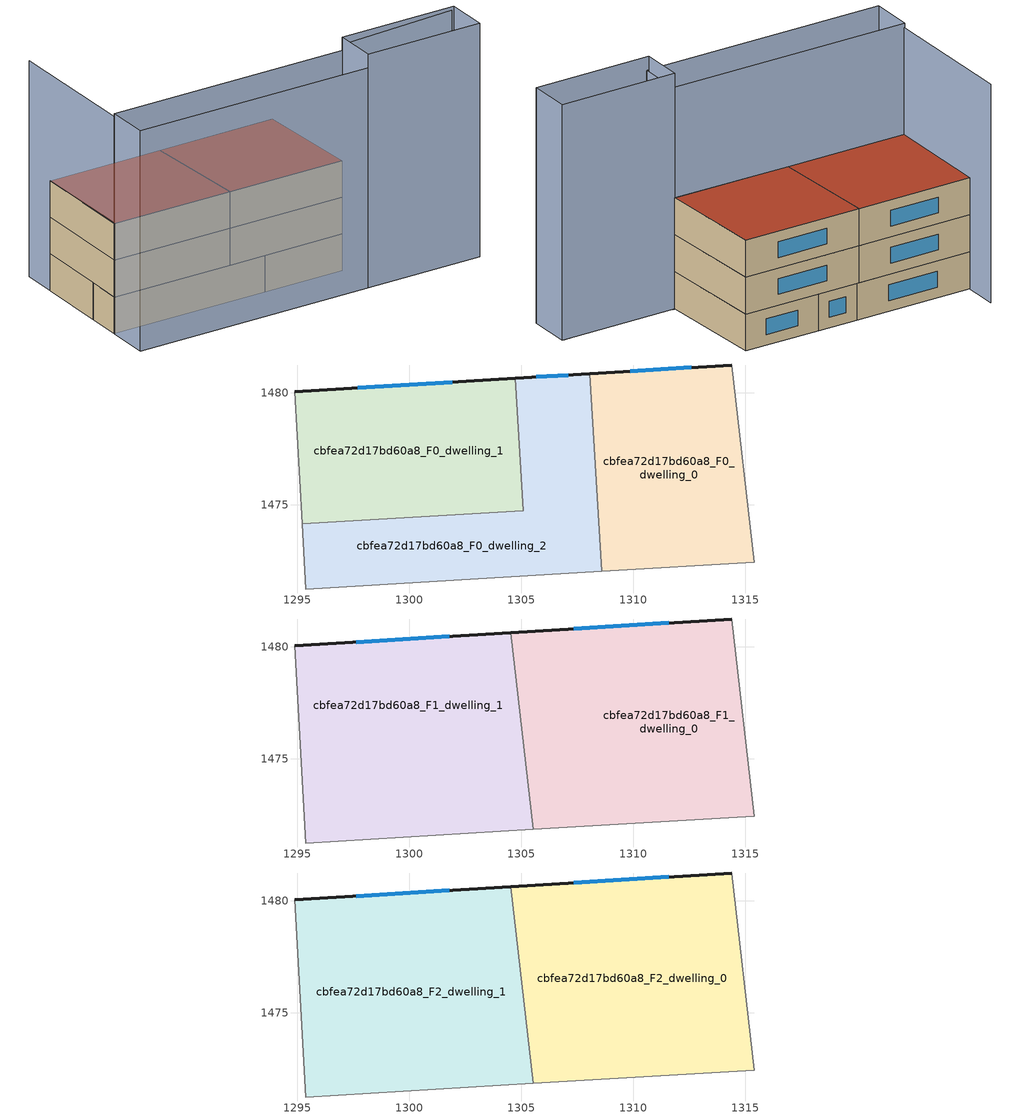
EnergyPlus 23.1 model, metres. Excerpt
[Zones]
cbfea72d17bd60a8_F0_dwelling_0
 floor ground (EU_floor_Construction): 1314.41,1481.24 1315.41,1472.43 1308.59,1472.03 1308.06,1480.85 z0
 wall outside (EU_wall_Construction): 1314.41,1481.24 1308.06,1480.85 z0:3
 wall adiabatic (EU_wall_Construction): 1308.59,1472.03 1315.41,1472.43 1314.41,1481.24 z0:3
 wall to cbfea72d17bd60a8_F0_dwelling_2 (EU_wall_Construction): 1308.06,1480.85 1308.59,1472.03 z0:3
 window (EU_Window_Construction): 1312.6,1481.13 1309.87,1480.96 z0.86:2.14
cbfea72d17bd60a8_F0_dwelling_1
 floor ground (EU_floor_Construction): 1304.74,1480.64 1305.09,1474.74 1295.23,1474.15 1294.9,1480.04 z0
 wall outside (EU_wall_Construction): 1304.74,1480.64 1294.9,1480.04 z0:3
 wall adiabatic (EU_wall_Construction): 1294.9,1480.04 1295.23,1474.15 z0:3
 wall to cbfea72d17bd60a8_F0_dwelling_2 (EU_wall_Construction): 1295.23,1474.15 1305.09,1474.74 1304.74,1480.64 z0:3
 window (EU_Window_Construction): 1301.93,1480.47 1297.7,1480.21 z0.86:2.14
cbfea72d17bd60a8_F0_dwelling_2
 floor ground (EU_floor_Construction): 1308.06,1480.85 1308.59,1472.03 1295.39,1471.24 1295.23,1474.15 1305.09,1474.74 1304.74,1480.64 z0
 wall outside (EU_wall_Construction): 1308.06,1480.85 1304.74,1480.64 z0:3
 wall adiabatic (EU_wall_Construction): 1295.23,1474.15 1295.39,1471.24 1308.59,1472.03 z0:3
 window (EU_Window_Construction): 1307.12,1480.79 1305.69,1480.7 z0.86:2.14
cbfea72d17bd60a8_F1_dwelling_0
 floor to cbfea72d17bd60a8_F0_dwelling_0 (EU_floor_Construction): 1314.41,1481.24 1315.41,1472.43 1308.59,1472.03 1308.06,1480.85 z3
 floor to cbfea72d17bd60a8_F0_dwelling_2 (EU_floor_Construction): 1308.06,1480.85 1308.59,1472.03 1305.54,1471.84 1304.97,1476.84 1304.74,1480.64 z3
 floor to cbfea72d17bd60a8_F0_dwelling_1 (EU_floor_Construction): 1304.74,1480.64 1304.97,1476.84 1304.53,1480.63 z3
 wall outside (EU_wall_Construction): 1314.41,1481.24 1304.53,1480.63 z3:6
 wall adiabatic (EU_wall_Construction): 1305.54,1471.84 1315.41,1472.43 1314.41,1481.24 z3:6
 wall to cbfea72d17bd60a8_F1_dwelling_1 (EU_wall_Construction): 1304.53,1480.63 1305.54,1471.84 z3:6
 window (EU_Window_Construction): 1311.59,1481.07 1307.35,1480.81 z3.86:5.14
cbfea72d17bd60a8_F1_dwelling_1
 floor to cbfea72d17bd60a8_F0_dwelling_1 (EU_floor_Construction): 1304.53,1480.63 1304.97,1476.84 1305.09,1474.74 1295.23,1474.15 1294.9,1480.04 z3
 floor to cbfea72d17bd60a8_F0_dwelling_2 (EU_floor_Construction): 1304.97,1476.84 1305.54,1471.84 1295.39,1471.24 1295.23,1474.15 1305.09,1474.74 z3
 wall outside (EU_wall_Construction): 1304.53,1480.63 1294.9,1480.04 z3:6
 wall adiabatic (EU_wall_Construction): 1294.9,1480.04 1295.39,1471.24 1305.54,1471.84 z3:6
 window (EU_Window_Construction): 1301.79,1480.46 1297.64,1480.21 z3.86:5.14
cbfea72d17bd60a8_F2_dwelling_0
 floor to cbfea72d17bd60a8_F1_dwelling_0 (EU_floor_Construction): 1314.41,1481.24 1315.41,1472.43 1305.54,1471.84 1304.53,1480.63 z6
 wall outside (EU_wall_Construction): 1314.41,1481.24 1304.53,1480.63 z6:9
 wall adiabatic (EU_wall_Construction): 1305.54,1471.84 1315.41,1472.43 1314.41,1481.24 z6:9
 wall to cbfea72d17bd60a8_F2_dwelling_1 (EU_wall_Construction): 1304.53,1480.63 1305.54,1471.84 z6:9
 window (EU_Window_Construction): 1311.59,1481.07 1307.35,1480.81 z6.86:8.14
 roof outside (EU_roof_Construction): 1315.41,1472.43 1314.41,1481.24 1304.53,1480.63 1305.54,1471.84 z9
cbfea72d17bd60a8_F2_dwelling_1
 floor to cbfea72d17bd60a8_F1_dwelling_1 (EU_floor_Construction): 1304.53,1480.63 1305.54,1471.84 1295.39,1471.24 1294.9,1480.04 z6
 wall outside (EU_wall_Construction): 1304.53,1480.63 1294.9,1480.04 z6:9
 wall adiabatic (EU_wall_Construction): 1294.9,1480.04 1295.39,1471.24 1305.54,1471.84 z6:9
 window (EU_Window_Construction): 1301.79,1480.46 1297.64,1480.21 z6.86:8.14
 roof outside (EU_roof_Construction): 1305.54,1471.84 1304.53,1480.63 1294.9,1480.04 1295.39,1471.24 z9
shading: 1295.39,1471.24 1315.6,1472.44 / 1315.6,1472.44 1315.81,1468.93 / 1315.81,1468.93 1295.6,1467.72 / 1295.6,1467.72 1295.39,1471.24 z0:18; 1325.43,1469.54 1315.63,1468.92 / 1315.63,1468.92 1315.41,1472.43 / 1315.41,1472.43 1325.21,1473.05 / 1325.21,1473.05 1325.43,1469.54 z0:19.1; 1294.71,1482.85 1295.48,1471.24 z0:17.7; 1325.01,1473.03 1315.47,1471.92 z0:18.8
[Building]
EU S2 Campaign: North Axis=0; Terrain=City; Solar Distribution=FullExterior
[Site:Location]
Lyon-Bron: Latitude=45.75; Longitude=5; Time Zone=1; Elevation=198
[SizingPeriod:WeatherFileDays]
AnnualSizingPeriod: Begin Month=1; Begin Day of Month=1; End Month=12; End Day of Month=31; Day of Week for Start Day=Monday; Use Weather File Daylight Saving Period=No; Use Weather File Rain and Snow Indicators=No
[MATERIAL]
EU_InternalMass_Material: Roughness=MediumRough; Thickness=0.1; Conductivity=1; Density=1800; Specific Heat=900; Thermal Absorptance=0.9; Solar Absorptance=0.7; Visible Absorptance=0.7
[MATERIAL:NOMASS] Roughness=MediumRough; Thermal Absorptance=0.9; Solar Absorptance=0.7; Visible Absorptance=0.7
Name | Thermal Resistance
EU_wall_NoMass | 2.09208
EU_roof_NoMass | 1.38566
EU_floor_NoMass | 1.54632
[WINDOWMATERIAL:SIMPLEGLAZINGSYSTEM]
EU_Window_SimpleGlazing: UFactor=2.76486; Solar Heat Gain Coefficient=0.75; Visible Transmittance=0.75
[CONSTRUCTION]
EU_wall_Construction: EU_wall_NoMass
EU_roof_Construction: EU_roof_NoMass
EU_floor_Construction: EU_floor_NoMass
EU_Window_Construction: EU_Window_SimpleGlazing
EU_InternalMass_Construction: EU_InternalMass_Material
[ZONE] Type=1; Multiplier=1; Ceiling Height=autocalculate; Floor Area=autocalculate; Part of Total Floor Area=Yes
Name | Volume
cbfea72d17bd60a8_F0_dwelling_0 | 174.918
cbfea72d17bd60a8_F1_dwelling_0 | 262.382
cbfea72d17bd60a8_F2_dwelling_0 | 262.398
cbfea72d17bd60a8_F0_dwelling_1 | 174.922
cbfea72d17bd60a8_F1_dwelling_1 | 262.399
cbfea72d17bd60a8_F2_dwelling_1 | 262.414
cbfea72d17bd60a8_F0_dwelling_2 | 174.94
[INTERNALMASS] Construction=EU_InternalMass_Construction
Name | Zone or ZoneList | Surface Area
cbfea72d17bd60a8_F0_dwelling_0_EU_InternalMass | cbfea72d17bd60a8_F0_dwelling_0 | 58.3056
cbfea72d17bd60a8_F0_dwelling_1_EU_InternalMass | cbfea72d17bd60a8_F0_dwelling_1 | 58.3069
cbfea72d17bd60a8_F0_dwelling_2_EU_InternalMass | cbfea72d17bd60a8_F0_dwelling_2 | 58.3132
cbfea72d17bd60a8_F1_dwelling_0_EU_InternalMass | cbfea72d17bd60a8_F1_dwelling_0 | 87.4663
cbfea72d17bd60a8_F1_dwelling_1_EU_InternalMass | cbfea72d17bd60a8_F1_dwelling_1 | 87.4713
cbfea72d17bd60a8_F2_dwelling_0_EU_InternalMass | cbfea72d17bd60a8_F2_dwelling_0 | 87.4663
cbfea72d17bd60a8_F2_dwelling_1_EU_InternalMass | cbfea72d17bd60a8_F2_dwelling_1 | 87.4713
[OTHEREQUIPMENT] Fuel Type=Electricity; Design Level Calculation Method=Watts/Area; Power per Zone Floor Area=1; Fraction Latent=0; Fraction Radiant=0; Fraction Lost=0; Carbon Dioxide Generation Rate=0; EndUse Subcategory=EU_Step8_InternalGains
Name | Zone or ZoneList or Space or SpaceList | Schedule
EU_Step8_InternalGain_cbfea72d17bd60a8_F0_dwelling_0_f000 | cbfea72d17bd60a8_F0_dwelling_0 | EU_Step8_GainSchedule_cbfea72d17bd60a8_F0_dwelling_0_f000
EU_Step8_InternalGain_cbfea72d17bd60a8_F0_dwelling_1_f000 | cbfea72d17bd60a8_F0_dwelling_1 | EU_Step8_GainSchedule_cbfea72d17bd60a8_F0_dwelling_1_f000
EU_Step8_InternalGain_cbfea72d17bd60a8_F0_dwelling_2_f000 | cbfea72d17bd60a8_F0_dwelling_2 | EU_Step8_GainSchedule_cbfea72d17bd60a8_F0_dwelling_2_f000
EU_Step8_InternalGain_cbfea72d17bd60a8_F1_dwelling_0_f000 | cbfea72d17bd60a8_F1_dwelling_0 | EU_Step8_GainSchedule_cbfea72d17bd60a8_F1_dwelling_0_f000
EU_Step8_InternalGain_cbfea72d17bd60a8_F1_dwelling_1_f000 | cbfea72d17bd60a8_F1_dwelling_1 | EU_Step8_GainSchedule_cbfea72d17bd60a8_F1_dwelling_1_f000
EU_Step8_InternalGain_cbfea72d17bd60a8_F2_dwelling_0_f000 | cbfea72d17bd60a8_F2_dwelling_0 | EU_Step8_GainSchedule_cbfea72d17bd60a8_F2_dwelling_0_f000
EU_Step8_InternalGain_cbfea72d17bd60a8_F2_dwelling_1_f000 | cbfea72d17bd60a8_F2_dwelling_1 | EU_Step8_GainSchedule_cbfea72d17bd60a8_F2_dwelling_1_f000
[ZONEVENTILATION:DESIGNFLOWRATE] Schedule=EU_AlwaysOn; Design Flow Rate Calculation Method=AirChanges/Hour; Air Changes per Hour=0.562345; Ventilation Type=Natural; Fan Pressure Rise=0; Fan Total Efficiency=1; Constant Term Coefficient=1; Temperature Term Coefficient=0; Velocity Term Coefficient=0; Velocity Squared Term Coefficient=0; Minimum Indoor Temperature=-100; Maximum Indoor Temperature=100; Delta Temperature=-100; Minimum Outdoor Temperature=-100; Maximum Outdoor Temperature=100; Maximum Wind Speed=40
Name | Zone or ZoneList or Space or SpaceList
EU_ConstantAir_cbfea72d17bd60a8_F0_dwelling_0 | cbfea72d17bd60a8_F0_dwelling_0
EU_ConstantAir_cbfea72d17bd60a8_F0_dwelling_1 | cbfea72d17bd60a8_F0_dwelling_1
EU_ConstantAir_cbfea72d17bd60a8_F0_dwelling_2 | cbfea72d17bd60a8_F0_dwelling_2
EU_ConstantAir_cbfea72d17bd60a8_F1_dwelling_0 | cbfea72d17bd60a8_F1_dwelling_0
EU_ConstantAir_cbfea72d17bd60a8_F1_dwelling_1 | cbfea72d17bd60a8_F1_dwelling_1
EU_ConstantAir_cbfea72d17bd60a8_F2_dwelling_0 | cbfea72d17bd60a8_F2_dwelling_0
EU_ConstantAir_cbfea72d17bd60a8_F2_dwelling_1 | cbfea72d17bd60a8_F2_dwelling_1
[HVACTEMPLATE:THERMOSTAT] Constant Heating Setpoint=20; Constant Cooling Setpoint=50
EU_HeatOnly_cbfea72d17bd60a8_F0_dwelling_0; EU_HeatOnly_cbfea72d17bd60a8_F0_dwelling_1; EU_HeatOnly_cbfea72d17bd60a8_F0_dwelling_2; EU_HeatOnly_cbfea72d17bd60a8_F1_dwelling_0; EU_HeatOnly_cbfea72d17bd60a8_F1_dwelling_1; EU_HeatOnly_cbfea72d17bd60a8_F2_dwelling_0; EU_HeatOnly_cbfea72d17bd60a8_F2_dwelling_1
[HVACTEMPLATE:ZONE:IDEALLOADSAIRSYSTEM] System Availability Schedule=EU_AlwaysOn; Maximum Heating Supply Air Temperature=50; Minimum Cooling Supply Air Temperature=13; Maximum Heating Supply Air Humidity Ratio=0.0156; Minimum Cooling Supply Air Humidity Ratio=0.0077; Heating Limit=NoLimit; Cooling Limit=NoLimit; Heating Availability Schedule=EU_AlwaysOn; Cooling Availability Schedule=EU_CoolingOff; Dehumidification Control Type=ConstantSensibleHeatRatio; Cooling Sensible Heat Ratio=0.7; Dehumidification Setpoint=60; Humidification Control Type=None; Humidification Setpoint=30; Outdoor Air Method=None; Outdoor Air Flow Rate per Person=0.00944; Outdoor Air Flow Rate per Zone Floor Area=0; Outdoor Air Flow Rate per Zone=0; Demand Controlled Ventilation Type=None; Outdoor Air Economizer Type=NoEconomizer; Heat Recovery Type=None; Sensible Heat Recovery Effectiveness=0.7; Latent Heat Recovery Effectiveness=0.65
Name | Template Thermostat
cbfea72d17bd60a8_F0_dwelling_0 | EU_HeatOnly_cbfea72d17bd60a8_F0_dwelling_0
cbfea72d17bd60a8_F0_dwelling_1 | EU_HeatOnly_cbfea72d17bd60a8_F0_dwelling_1
cbfea72d17bd60a8_F0_dwelling_2 | EU_HeatOnly_cbfea72d17bd60a8_F0_dwelling_2
cbfea72d17bd60a8_F1_dwelling_0 | EU_HeatOnly_cbfea72d17bd60a8_F1_dwelling_0
cbfea72d17bd60a8_F1_dwelling_1 | EU_HeatOnly_cbfea72d17bd60a8_F1_dwelling_1
cbfea72d17bd60a8_F2_dwelling_0 | EU_HeatOnly_cbfea72d17bd60a8_F2_dwelling_0
cbfea72d17bd60a8_F2_dwelling_1 | EU_HeatOnly_cbfea72d17bd60a8_F2_dwelling_1
[SIZING:ZONE] Zone Cooling Design Supply Air Temperature Input Method=SupplyAirTemperature; Zone Cooling Design Supply Air Temperature=13; Zone Heating Design Supply Air Temperature Input Method=SupplyAirTemperature; Zone Heating Design Supply Air Temperature=50; Zone Cooling Design Supply Air Humidity Ratio=0.008; Zone Heating Design Supply Air Humidity Ratio=0.008; Cooling Design Air Flow Method=DesignDay; Cooling Design Air Flow Rate=0; Cooling Minimum Air Flow per Zone Floor Area=0.000762; Cooling Minimum Air Flow=0; Cooling Minimum Air Flow Fraction=0.2; Heating Design Air Flow Method=DesignDay; Heating Design Air Flow Rate=0; Heating Maximum Air Flow per Zone Floor Area=0.002032; Heating Maximum Air Flow=0.141576; Heating Maximum Air Flow Fraction=0.3; Account for Dedicated Outdoor Air System=No; Dedicated Outdoor Air System Control Strategy=NeutralSupplyAir; Dedicated Outdoor Air Low Setpoint Temperature for Design=autosize; Dedicated Outdoor Air High Setpoint Temperature for Design=autosize; Zone Load Sizing Method=Sensible Load Only No Latent Load; Zone Latent Cooling Design Supply Air Humidity Ratio Input Method=HumidityRatioDifference; Zone Cooling Design Supply Air Humidity Ratio Difference=0.005; Zone Latent Heating Design Supply Air Humidity Ratio Input Method=HumidityRatioDifference; Zone Humidification Design Supply Air Humidity Ratio Difference=0.005
cbfea72d17bd60a8_F0_dwelling_0; cbfea72d17bd60a8_F0_dwelling_1; cbfea72d17bd60a8_F0_dwelling_2; cbfea72d17bd60a8_F1_dwelling_0; cbfea72d17bd60a8_F1_dwelling_1; cbfea72d17bd60a8_F2_dwelling_0; cbfea72d17bd60a8_F2_dwelling_1
[SCHEDULE:CONSTANT]
Name | Hourly Value
EU_AlwaysOn | 1
EU_CoolingOff | 0
[SCHEDULE:FILE] Column Number=1; Rows to Skip at Top=0; Number of Hours of Data=8760; Column Separator=Comma; Interpolate to Timestep=No; Minutes per Item=60; Adjust Schedule for Daylight Savings=Yes
Name | File
EU_Step8_GainSchedule_cbfea72d17bd60a8_F0_dwelling_0_f000 | ../../schedules/cbfea72d17bd60a8/cbfea72d17bd60a8_F0_dwelling_0_f000_gain.csv
EU_Step8_GainSchedule_cbfea72d17bd60a8_F0_dwelling_1_f000 | ../../schedules/cbfea72d17bd60a8/cbfea72d17bd60a8_F0_dwelling_1_f000_gain.csv
EU_Step8_GainSchedule_cbfea72d17bd60a8_F0_dwelling_2_f000 | ../../schedules/cbfea72d17bd60a8/cbfea72d17bd60a8_F0_dwelling_2_f000_gain.csv
EU_Step8_GainSchedule_cbfea72d17bd60a8_F1_dwelling_0_f000 | ../../schedules/cbfea72d17bd60a8/cbfea72d17bd60a8_F1_dwelling_0_f000_gain.csv
EU_Step8_GainSchedule_cbfea72d17bd60a8_F1_dwelling_1_f000 | ../../schedules/cbfea72d17bd60a8/cbfea72d17bd60a8_F1_dwelling_1_f000_gain.csv
EU_Step8_GainSchedule_cbfea72d17bd60a8_F2_dwelling_0_f000 | ../../schedules/cbfea72d17bd60a8/cbfea72d17bd60a8_F2_dwelling_0_f000_gain.csv
EU_Step8_GainSchedule_cbfea72d17bd60a8_F2_dwelling_1_f000 | ../../schedules/cbfea72d17bd60a8/cbfea72d17bd60a8_F2_dwelling_1_f000_gain.csv
